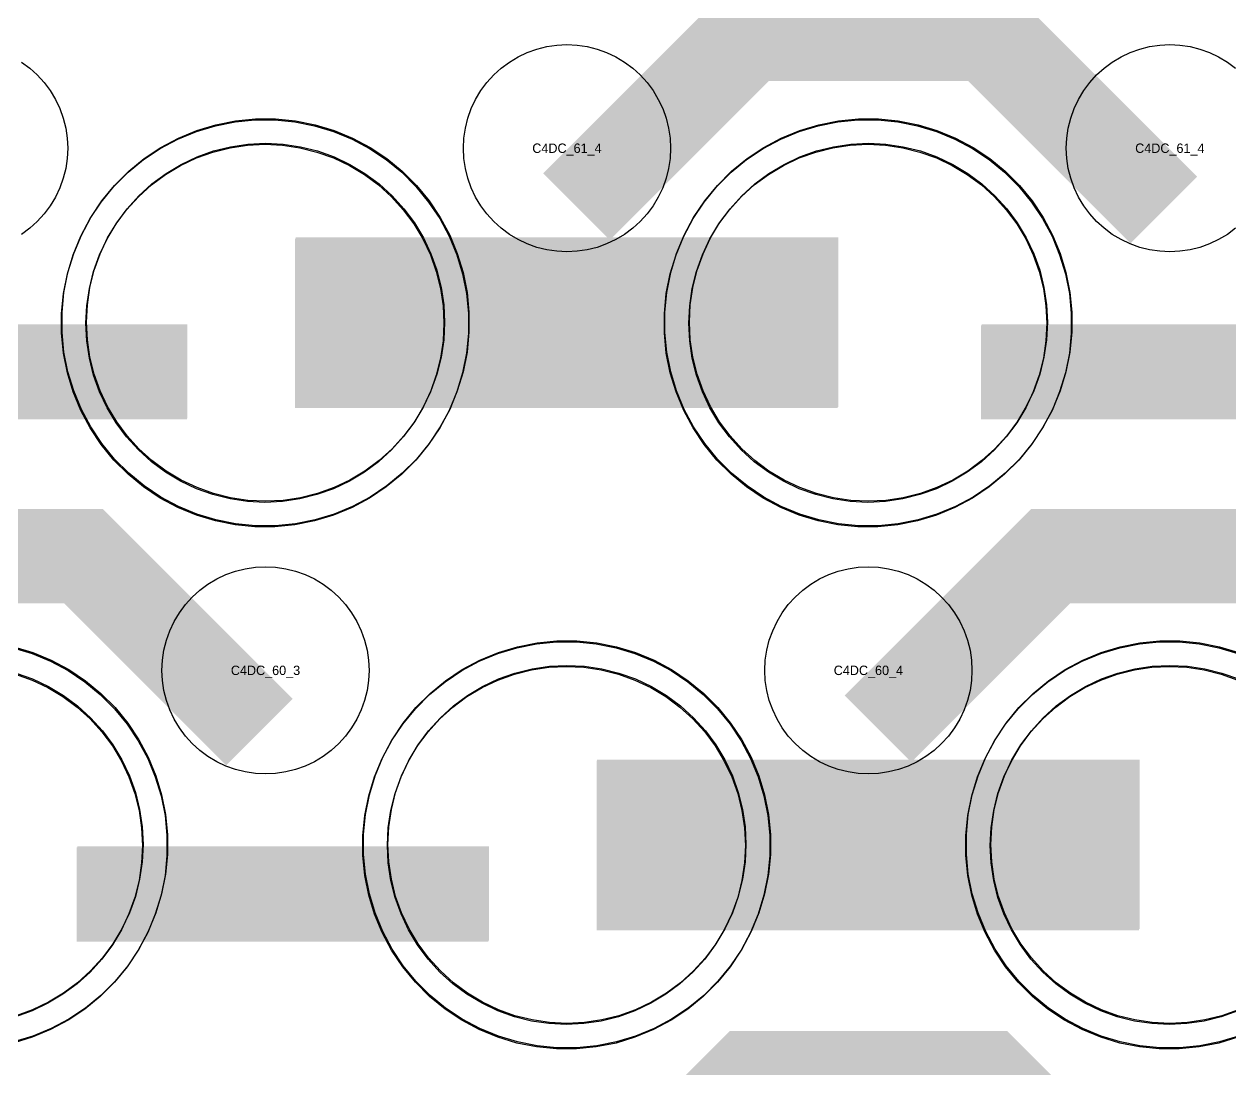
# Model space of a CAD drawing. Extents: x -11880 to 11880, y -14992 to 14992.
# Drawn here: x -10864.1 to -10544.1, y -6585.3 to -6308 of the extents above; entities that cross this region are included whole.
import ezdxf
from ezdxf.enums import TextEntityAlignment as Align

# ---------------------------------------------------------------- set-up
doc = ezdxf.new("R2010")
doc.units = 0
doc.header["$MEASUREMENT"] = 0
for name, color, linetype in [('GDS_775_DT_237', 138, 'CONTINUOUS'), ('RDL1_FS', 34, 'CONTINUOUS'), ('RDL_BS', 160, 'CONTINUOUS')]:
    doc.layers.add(name, color=color, linetype=linetype)

msp = doc.modelspace()

# ---------------------------------------------------------------- linework, layer by layer
at = {"layer": 'RDL1_FS', "color": 241, "true_color": 0xf7abae}
for points in [[(-10800.149, -6434.946), (-10804.806, -6434.717), (-10809.417, -6434.033), (-10813.94, -6432.901), (-10818.33, -6431.329), (-10822.544, -6429.337), (-10826.544, -6426.939), (-10830.289, -6424.161), (-10833.743, -6421.031), (-10836.873, -6417.577), (-10839.651, -6413.832), (-10842.049, -6409.832), (-10844.041, -6405.618), (-10845.613, -6401.228), (-10846.745, -6396.705), (-10847.429, -6392.094), (-10847.658, -6387.437), (-10847.429, -6382.78), (-10846.745, -6378.169), (-10845.613, -6373.646), (-10844.041, -6369.256), (-10842.049, -6365.042), (-10839.651, -6361.042), (-10836.873, -6357.297), (-10833.743, -6353.843), (-10830.289, -6350.713), (-10826.544, -6347.935), (-10822.544, -6345.537), (-10818.33, -6343.545), (-10813.94, -6341.973), (-10809.417, -6340.841), (-10804.806, -6340.157), (-10800.149, -6339.928), (-10795.492, -6340.157), (-10790.881, -6340.841), (-10786.358, -6341.973), (-10781.968, -6343.545), (-10777.754, -6345.537), (-10773.754, -6347.935), (-10770.009, -6350.713), (-10766.555, -6353.843), (-10763.425, -6357.297), (-10760.647, -6361.042), (-10758.249, -6365.042), (-10756.257, -6369.256), (-10754.685, -6373.646), (-10753.553, -6378.169), (-10752.869, -6382.78), (-10752.64, -6387.437), (-10752.869, -6392.094), (-10753.553, -6396.705), (-10754.685, -6401.228), (-10756.257, -6405.618), (-10758.249, -6409.832), (-10760.647, -6413.832), (-10763.425, -6417.577), (-10766.555, -6421.031), (-10770.009, -6424.161), (-10773.754, -6426.939), (-10777.754, -6429.337), (-10781.968, -6431.329), (-10786.358, -6432.901), (-10790.881, -6434.033), (-10795.492, -6434.717)], [(-10640.149, -6434.946), (-10644.806, -6434.717), (-10649.417, -6434.033), (-10653.94, -6432.901), (-10658.33, -6431.329), (-10662.544, -6429.337), (-10666.544, -6426.939), (-10670.289, -6424.161), (-10673.743, -6421.031), (-10676.873, -6417.577), (-10679.651, -6413.832), (-10682.049, -6409.832), (-10684.041, -6405.618), (-10685.613, -6401.228), (-10686.745, -6396.705), (-10687.429, -6392.094), (-10687.658, -6387.437), (-10687.429, -6382.78), (-10686.745, -6378.169), (-10685.613, -6373.646), (-10684.041, -6369.256), (-10682.049, -6365.042), (-10679.651, -6361.042), (-10676.873, -6357.297), (-10673.743, -6353.843), (-10670.289, -6350.713), (-10666.544, -6347.935), (-10662.544, -6345.537), (-10658.33, -6343.545), (-10653.94, -6341.973), (-10649.417, -6340.841), (-10644.806, -6340.157), (-10640.149, -6339.928), (-10635.492, -6340.157), (-10630.881, -6340.841), (-10626.358, -6341.973), (-10621.968, -6343.545), (-10617.754, -6345.537), (-10613.754, -6347.935), (-10610.009, -6350.713), (-10606.555, -6353.843), (-10603.425, -6357.297), (-10600.647, -6361.042), (-10598.249, -6365.042), (-10596.257, -6369.256), (-10594.685, -6373.646), (-10593.553, -6378.169), (-10592.869, -6382.78), (-10592.64, -6387.437), (-10592.869, -6392.094), (-10593.553, -6396.705), (-10594.685, -6401.228), (-10596.257, -6405.618), (-10598.249, -6409.832), (-10600.647, -6413.832), (-10603.425, -6417.577), (-10606.555, -6421.031), (-10610.009, -6424.161), (-10613.754, -6426.939), (-10617.754, -6429.337), (-10621.968, -6431.329), (-10626.358, -6432.901), (-10630.881, -6434.033), (-10635.492, -6434.717)], [(-10720.149, -6573.511), (-10724.806, -6573.282), (-10729.417, -6572.598), (-10733.94, -6571.466), (-10738.33, -6569.894), (-10742.544, -6567.902), (-10746.544, -6565.504), (-10750.289, -6562.726), (-10753.743, -6559.596), (-10756.873, -6556.142), (-10759.651, -6552.397), (-10762.049, -6548.397), (-10764.041, -6544.183), (-10765.613, -6539.793), (-10766.745, -6535.27), (-10767.429, -6530.659), (-10767.658, -6526.002), (-10767.429, -6521.345), (-10766.745, -6516.734), (-10765.613, -6512.211), (-10764.041, -6507.821), (-10762.049, -6503.607), (-10759.651, -6499.607), (-10756.873, -6495.862), (-10753.743, -6492.408), (-10750.289, -6489.278), (-10746.544, -6486.5), (-10742.544, -6484.102), (-10738.33, -6482.11), (-10733.94, -6480.538), (-10729.417, -6479.406), (-10724.806, -6478.722), (-10720.149, -6478.493), (-10715.492, -6478.722), (-10710.881, -6479.406), (-10706.358, -6480.538), (-10701.968, -6482.11), (-10697.754, -6484.102), (-10693.754, -6486.5), (-10690.009, -6489.278), (-10686.555, -6492.408), (-10683.425, -6495.862), (-10680.647, -6499.607), (-10678.249, -6503.607), (-10676.257, -6507.821), (-10674.685, -6512.211), (-10673.553, -6516.734), (-10672.869, -6521.345), (-10672.64, -6526.002), (-10672.869, -6530.659), (-10673.553, -6535.27), (-10674.685, -6539.793), (-10676.257, -6544.183), (-10678.249, -6548.397), (-10680.647, -6552.397), (-10683.425, -6556.142), (-10686.555, -6559.596), (-10690.009, -6562.726), (-10693.754, -6565.504), (-10697.754, -6567.902), (-10701.968, -6569.894), (-10706.358, -6571.466), (-10710.881, -6572.598), (-10715.492, -6573.282)]]:
    msp.add_lwpolyline(points, close=True, dxfattribs=at)
at = {"layer": 'RDL1_FS'}
for points in [[(-10800, -6434.664), (-10804.657, -6434.435), (-10809.268, -6433.751), (-10813.791, -6432.619), (-10818.181, -6431.047), (-10822.395, -6429.055), (-10826.395, -6426.657), (-10830.14, -6423.879), (-10833.594, -6420.749), (-10836.724, -6417.295), (-10839.502, -6413.55), (-10841.9, -6409.55), (-10843.892, -6405.336), (-10845.464, -6400.946), (-10846.596, -6396.423), (-10847.28, -6391.812), (-10847.509, -6387.155), (-10847.28, -6382.498), (-10846.596, -6377.887), (-10845.464, -6373.364), (-10843.892, -6368.974), (-10841.9, -6364.76), (-10839.502, -6360.76), (-10836.724, -6357.015), (-10833.594, -6353.561), (-10830.14, -6350.431), (-10826.395, -6347.653), (-10822.395, -6345.255), (-10818.181, -6343.263), (-10813.791, -6341.691), (-10809.268, -6340.559), (-10804.657, -6339.875), (-10800, -6339.646), (-10795.343, -6339.875), (-10790.732, -6340.559), (-10786.209, -6341.691), (-10781.819, -6343.263), (-10777.605, -6345.255), (-10773.605, -6347.653), (-10769.86, -6350.431), (-10766.406, -6353.561), (-10763.276, -6357.015), (-10760.498, -6360.76), (-10758.1, -6364.76), (-10756.108, -6368.974), (-10754.536, -6373.364), (-10753.404, -6377.887), (-10752.72, -6382.498), (-10752.491, -6387.155), (-10752.72, -6391.812), (-10753.404, -6396.423), (-10754.536, -6400.946), (-10756.108, -6405.336), (-10758.1, -6409.55), (-10760.498, -6413.55), (-10763.276, -6417.295), (-10766.406, -6420.749), (-10769.86, -6423.879), (-10773.605, -6426.657), (-10777.605, -6429.055), (-10781.819, -6431.047), (-10786.209, -6432.619), (-10790.732, -6433.751), (-10795.343, -6434.435)], [(-10640, -6434.664), (-10644.657, -6434.435), (-10649.268, -6433.751), (-10653.791, -6432.619), (-10658.181, -6431.047), (-10662.395, -6429.055), (-10666.395, -6426.657), (-10670.14, -6423.879), (-10673.594, -6420.749), (-10676.724, -6417.295), (-10679.502, -6413.55), (-10681.9, -6409.55), (-10683.892, -6405.336), (-10685.464, -6400.946), (-10686.596, -6396.423), (-10687.28, -6391.812), (-10687.509, -6387.155), (-10687.28, -6382.498), (-10686.596, -6377.887), (-10685.464, -6373.364), (-10683.892, -6368.974), (-10681.9, -6364.76), (-10679.502, -6360.76), (-10676.724, -6357.015), (-10673.594, -6353.561), (-10670.14, -6350.431), (-10666.395, -6347.653), (-10662.395, -6345.255), (-10658.181, -6343.263), (-10653.791, -6341.691), (-10649.268, -6340.559), (-10644.657, -6339.875), (-10640, -6339.646), (-10635.343, -6339.875), (-10630.732, -6340.559), (-10626.209, -6341.691), (-10621.819, -6343.263), (-10617.605, -6345.255), (-10613.605, -6347.653), (-10609.86, -6350.431), (-10606.406, -6353.561), (-10603.276, -6357.015), (-10600.498, -6360.76), (-10598.1, -6364.76), (-10596.108, -6368.974), (-10594.536, -6373.364), (-10593.404, -6377.887), (-10592.72, -6382.498), (-10592.491, -6387.155), (-10592.72, -6391.812), (-10593.404, -6396.423), (-10594.536, -6400.946), (-10596.108, -6405.336), (-10598.1, -6409.55), (-10600.498, -6413.55), (-10603.276, -6417.295), (-10606.406, -6420.749), (-10609.86, -6423.879), (-10613.605, -6426.657), (-10617.605, -6429.055), (-10621.819, -6431.047), (-10626.209, -6432.619), (-10630.732, -6433.751), (-10635.343, -6434.435)], [(-10720, -6573.229), (-10724.657, -6573), (-10729.268, -6572.316), (-10733.791, -6571.184), (-10738.181, -6569.612), (-10742.395, -6567.62), (-10746.395, -6565.222), (-10750.14, -6562.444), (-10753.594, -6559.314), (-10756.724, -6555.86), (-10759.502, -6552.115), (-10761.9, -6548.115), (-10763.892, -6543.901), (-10765.464, -6539.511), (-10766.596, -6534.988), (-10767.28, -6530.377), (-10767.509, -6525.72), (-10767.28, -6521.063), (-10766.596, -6516.452), (-10765.464, -6511.929), (-10763.892, -6507.539), (-10761.9, -6503.325), (-10759.502, -6499.325), (-10756.724, -6495.58), (-10753.594, -6492.126), (-10750.14, -6488.996), (-10746.395, -6486.218), (-10742.395, -6483.82), (-10738.181, -6481.828), (-10733.791, -6480.256), (-10729.268, -6479.124), (-10724.657, -6478.44), (-10720, -6478.211), (-10715.343, -6478.44), (-10710.732, -6479.124), (-10706.209, -6480.256), (-10701.819, -6481.828), (-10697.605, -6483.82), (-10693.605, -6486.218), (-10689.86, -6488.996), (-10686.406, -6492.126), (-10683.276, -6495.58), (-10680.498, -6499.325), (-10678.1, -6503.325), (-10676.108, -6507.539), (-10674.536, -6511.929), (-10673.404, -6516.452), (-10672.72, -6521.063), (-10672.491, -6525.72), (-10672.72, -6530.377), (-10673.404, -6534.988), (-10674.536, -6539.511), (-10676.108, -6543.901), (-10678.1, -6548.115), (-10680.498, -6552.115), (-10683.276, -6555.86), (-10686.406, -6559.314), (-10689.86, -6562.444), (-10693.605, -6565.222), (-10697.605, -6567.62), (-10701.819, -6569.612), (-10706.209, -6571.184), (-10710.732, -6572.316), (-10715.343, -6573)]]:
    msp.add_lwpolyline(points, close=True, dxfattribs=at)
for points in [[(-10791.998, -6387.155, 45, 45, 0), (-10719.998, -6387.155, 45, 45, 0)], [(-10719.998, -6387.155, 45, 45, 0), (-10647.998, -6387.155, 45, 45, 0)], [(-10711.998, -6525.72, 45, 45, 0), (-10639.998, -6525.72, 45, 45, 0)], [(-10639.998, -6525.72, 45, 45, 0), (-10567.998, -6525.72, 45, 45, 0)]]:
    msp.add_lwpolyline(points, format="xyseb", dxfattribs=at)
at = {"layer": 'RDL1_FS', "color": 241, "true_color": 0xf7abae}
for points in [[(-10792.147, -6387.437, 45, 45, 0), (-10720.147, -6387.437, 45, 45, 0)], [(-10720.147, -6387.437, 45, 45, 0), (-10648.147, -6387.437, 45, 45, 0)], [(-10712.147, -6526.002, 45, 45, 0), (-10640.147, -6526.002, 45, 45, 0)], [(-10640.147, -6526.002, 45, 45, 0), (-10568.147, -6526.002, 45, 45, 0)]]:
    msp.add_lwpolyline(points, format="xyseb", dxfattribs=at)
for points in [[(-10541.968, -6569.894), (-10546.358, -6571.466), (-10550.881, -6572.598), (-10555.492, -6573.282), (-10560.149, -6573.511), (-10564.806, -6573.282), (-10569.417, -6572.598), (-10573.94, -6571.466), (-10578.33, -6569.894), (-10582.544, -6567.902), (-10586.544, -6565.504), (-10590.289, -6562.726), (-10593.743, -6559.596), (-10596.873, -6556.142), (-10599.651, -6552.397), (-10602.049, -6548.397), (-10604.041, -6544.183), (-10605.613, -6539.793), (-10606.745, -6535.27), (-10607.429, -6530.659), (-10607.658, -6526.002), (-10607.429, -6521.345), (-10606.745, -6516.734), (-10605.613, -6512.211), (-10604.041, -6507.821), (-10602.049, -6503.607), (-10599.651, -6499.607), (-10596.873, -6495.862), (-10593.743, -6492.408), (-10590.289, -6489.278), (-10586.544, -6486.5), (-10582.544, -6484.102), (-10578.33, -6482.11), (-10573.94, -6480.538), (-10569.417, -6479.406), (-10564.806, -6478.722), (-10560.149, -6478.493), (-10555.492, -6478.722), (-10550.881, -6479.406), (-10546.358, -6480.538), (-10541.968, -6482.11)], [(-10866.358, -6480.538), (-10861.968, -6482.11), (-10857.754, -6484.102), (-10853.754, -6486.5), (-10850.009, -6489.278), (-10846.555, -6492.408), (-10843.425, -6495.862), (-10840.647, -6499.607), (-10838.249, -6503.607), (-10836.257, -6507.821), (-10834.685, -6512.211), (-10833.553, -6516.734), (-10832.869, -6521.345), (-10832.64, -6526.002), (-10832.869, -6530.659), (-10833.553, -6535.27), (-10834.685, -6539.793), (-10836.257, -6544.183), (-10838.249, -6548.397), (-10840.647, -6552.397), (-10843.425, -6556.142), (-10846.555, -6559.596), (-10850.009, -6562.726), (-10853.754, -6565.504), (-10857.754, -6567.902), (-10861.968, -6569.894), (-10866.358, -6571.466)]]:
    msp.add_lwpolyline(points, dxfattribs=at)
at = {"layer": 'RDL1_FS'}
for points in [[(-10541.819, -6569.612), (-10546.209, -6571.184), (-10550.732, -6572.316), (-10555.343, -6573), (-10560, -6573.229), (-10564.657, -6573), (-10569.268, -6572.316), (-10573.791, -6571.184), (-10578.181, -6569.612), (-10582.395, -6567.62), (-10586.395, -6565.222), (-10590.14, -6562.444), (-10593.594, -6559.314), (-10596.724, -6555.86), (-10599.502, -6552.115), (-10601.9, -6548.115), (-10603.892, -6543.901), (-10605.464, -6539.511), (-10606.596, -6534.988), (-10607.28, -6530.377), (-10607.509, -6525.72), (-10607.28, -6521.063), (-10606.596, -6516.452), (-10605.464, -6511.929), (-10603.892, -6507.539), (-10601.9, -6503.325), (-10599.502, -6499.325), (-10596.724, -6495.58), (-10593.594, -6492.126), (-10590.14, -6488.996), (-10586.395, -6486.218), (-10582.395, -6483.82), (-10578.181, -6481.828), (-10573.791, -6480.256), (-10569.268, -6479.124), (-10564.657, -6478.44), (-10560, -6478.211), (-10555.343, -6478.44), (-10550.732, -6479.124), (-10546.209, -6480.256), (-10541.819, -6481.828)], [(-10866.209, -6480.256), (-10861.819, -6481.828), (-10857.605, -6483.82), (-10853.605, -6486.218), (-10849.86, -6488.996), (-10846.406, -6492.126), (-10843.276, -6495.58), (-10840.498, -6499.325), (-10838.1, -6503.325), (-10836.108, -6507.539), (-10834.536, -6511.929), (-10833.404, -6516.452), (-10832.72, -6521.063), (-10832.491, -6525.72), (-10832.72, -6530.377), (-10833.404, -6534.988), (-10834.536, -6539.511), (-10836.108, -6543.901), (-10838.1, -6548.115), (-10840.498, -6552.115), (-10843.276, -6555.86), (-10846.406, -6559.314), (-10849.86, -6562.444), (-10853.605, -6565.222), (-10857.605, -6567.62), (-10861.819, -6569.612), (-10866.209, -6571.184)]]:
    msp.add_lwpolyline(points, dxfattribs=at)
at = {"layer": 'RDL_BS'}
for points in [[(-10717.438, -6356.469, 25, 25, 0), (-10671.623, -6310.654, 25, 25, 0), (-10638.07, -6310.654, 25, 25, 0)], [(-10561.599, -6357.368, 25, 25, 0), (-10608.313, -6310.654, 25, 25, 0), (-10638.071, -6310.654, 25, 25, 0)], [(-10929.984, -6400.168, 25, 25, 0), (-10820.719, -6400.168, 25, 25, 0)], [(-10609.984, -6400.168, 25, 25, 0), (-10500.719, -6400.168, 25, 25, 0)], [(-10801.599, -6495.933, 25, 25, 0), (-10848.313, -6449.219, 25, 25, 0), (-10878.071, -6449.219, 25, 25, 0)], [(-10637.438, -6495.034, 25, 25, 0), (-10591.623, -6449.219, 25, 25, 0), (-10558.07, -6449.219, 25, 25, 0)], [(-10481.599, -6495.933, 25, 25, 0), (-10528.313, -6449.219, 25, 25, 0), (-10558.071, -6449.219, 25, 25, 0)], [(-10849.984, -6538.733, 25, 25, 0), (-10740.719, -6538.733, 25, 25, 0)], [(-10717.438, -6633.599, 25, 25, 0), (-10671.623, -6587.784, 25, 25, 0), (-10638.07, -6587.784, 25, 25, 0)], [(-10561.599, -6634.498, 25, 25, 0), (-10608.313, -6587.784, 25, 25, 0), (-10638.071, -6587.784, 25, 25, 0)]]:
    msp.add_lwpolyline(points, format="xyseb", dxfattribs=at)
for points in [[(-10720, -6368.461), (-10722.693, -6368.329), (-10725.365, -6367.933), (-10727.984, -6367.276), (-10730.519, -6366.369), (-10732.956, -6365.217), (-10735.28, -6363.824), (-10737.443, -6362.221), (-10739.442, -6360.409), (-10741.254, -6358.41), (-10742.857, -6356.247), (-10744.25, -6353.923), (-10745.402, -6351.486), (-10746.309, -6348.951), (-10746.966, -6346.332), (-10747.362, -6343.66), (-10747.494, -6340.967), (-10747.362, -6338.274), (-10746.966, -6335.602), (-10746.309, -6332.983), (-10745.402, -6330.448), (-10744.25, -6328.011), (-10742.857, -6325.687), (-10741.254, -6323.524), (-10739.442, -6321.525), (-10737.443, -6319.713), (-10735.28, -6318.11), (-10732.956, -6316.717), (-10730.519, -6315.565), (-10727.984, -6314.658), (-10725.365, -6314.001), (-10722.693, -6313.605), (-10720, -6313.473), (-10717.307, -6313.605), (-10714.635, -6314.001), (-10712.016, -6314.658), (-10709.481, -6315.565), (-10707.044, -6316.717), (-10704.72, -6318.11), (-10702.557, -6319.713), (-10700.558, -6321.525), (-10698.746, -6323.524), (-10697.143, -6325.687), (-10695.75, -6328.011), (-10694.598, -6330.448), (-10693.691, -6332.983), (-10693.034, -6335.602), (-10692.638, -6338.274), (-10692.506, -6340.967), (-10692.638, -6343.66), (-10693.034, -6346.332), (-10693.691, -6348.951), (-10694.598, -6351.486), (-10695.75, -6353.923), (-10697.143, -6356.247), (-10698.746, -6358.41), (-10700.558, -6360.409), (-10702.557, -6362.221), (-10704.72, -6363.824), (-10707.044, -6365.217), (-10709.481, -6366.369), (-10712.016, -6367.276), (-10714.635, -6367.933), (-10717.307, -6368.329)], [(-10802.644, -6441.155), (-10807.938, -6440.638), (-10813.165, -6439.592), (-10818.205, -6438.061), (-10823.115, -6436.03), (-10827.777, -6433.538), (-10832.191, -6430.591), (-10836.292, -6427.229), (-10840.074, -6423.447), (-10843.436, -6419.346), (-10846.383, -6414.932), (-10848.875, -6410.27), (-10850.906, -6405.36), (-10852.437, -6400.32), (-10853.483, -6395.093), (-10854, -6389.799), (-10854, -6384.511), (-10853.483, -6379.217), (-10852.437, -6373.99), (-10850.906, -6368.95), (-10848.875, -6364.04), (-10846.383, -6359.378), (-10843.436, -6354.964), (-10840.074, -6350.863), (-10836.292, -6347.081), (-10832.191, -6343.719), (-10827.777, -6340.772), (-10823.115, -6338.28), (-10818.205, -6336.249), (-10813.165, -6334.718), (-10807.938, -6333.672), (-10802.644, -6333.155), (-10797.356, -6333.155), (-10792.062, -6333.672), (-10786.835, -6334.718), (-10781.795, -6336.249), (-10776.885, -6338.28), (-10772.223, -6340.772), (-10767.809, -6343.719), (-10763.708, -6347.081), (-10759.926, -6350.863), (-10756.564, -6354.964), (-10753.617, -6359.378), (-10751.125, -6364.04), (-10749.094, -6368.95), (-10747.563, -6373.99), (-10746.517, -6379.217), (-10746, -6384.511), (-10746, -6389.799), (-10746.517, -6395.093), (-10747.563, -6400.32), (-10749.094, -6405.36), (-10751.125, -6410.27), (-10753.617, -6414.932), (-10756.564, -6419.346), (-10759.926, -6423.447), (-10763.708, -6427.229), (-10767.809, -6430.591), (-10772.223, -6433.538), (-10776.885, -6436.03), (-10781.795, -6438.061), (-10786.835, -6439.592), (-10792.062, -6440.638), (-10797.356, -6441.155)], [(-10642.644, -6441.155), (-10647.938, -6440.638), (-10653.165, -6439.592), (-10658.205, -6438.061), (-10663.115, -6436.03), (-10667.777, -6433.538), (-10672.191, -6430.591), (-10676.292, -6427.229), (-10680.074, -6423.447), (-10683.436, -6419.346), (-10686.383, -6414.932), (-10688.875, -6410.27), (-10690.906, -6405.36), (-10692.437, -6400.32), (-10693.483, -6395.093), (-10694, -6389.799), (-10694, -6384.511), (-10693.483, -6379.217), (-10692.437, -6373.99), (-10690.906, -6368.95), (-10688.875, -6364.04), (-10686.383, -6359.378), (-10683.436, -6354.964), (-10680.074, -6350.863), (-10676.292, -6347.081), (-10672.191, -6343.719), (-10667.777, -6340.772), (-10663.115, -6338.28), (-10658.205, -6336.249), (-10653.165, -6334.718), (-10647.938, -6333.672), (-10642.644, -6333.155), (-10637.356, -6333.155), (-10632.062, -6333.672), (-10626.835, -6334.718), (-10621.795, -6336.249), (-10616.885, -6338.28), (-10612.223, -6340.772), (-10607.809, -6343.719), (-10603.708, -6347.081), (-10599.926, -6350.863), (-10596.564, -6354.964), (-10593.617, -6359.378), (-10591.125, -6364.04), (-10589.094, -6368.95), (-10587.563, -6373.99), (-10586.517, -6379.217), (-10586, -6384.511), (-10586, -6389.799), (-10586.517, -6395.093), (-10587.563, -6400.32), (-10589.094, -6405.36), (-10591.125, -6410.27), (-10593.617, -6414.932), (-10596.564, -6419.346), (-10599.926, -6423.447), (-10603.708, -6427.229), (-10607.809, -6430.591), (-10612.223, -6433.538), (-10616.885, -6436.03), (-10621.795, -6438.061), (-10626.835, -6439.592), (-10632.062, -6440.638), (-10637.356, -6441.155)], [(-10800, -6507.026), (-10802.693, -6506.894), (-10805.365, -6506.498), (-10807.984, -6505.841), (-10810.519, -6504.934), (-10812.956, -6503.782), (-10815.28, -6502.389), (-10817.443, -6500.786), (-10819.442, -6498.974), (-10821.254, -6496.975), (-10822.857, -6494.812), (-10824.25, -6492.488), (-10825.402, -6490.051), (-10826.309, -6487.516), (-10826.966, -6484.897), (-10827.362, -6482.225), (-10827.494, -6479.532), (-10827.362, -6476.839), (-10826.966, -6474.167), (-10826.309, -6471.548), (-10825.402, -6469.013), (-10824.25, -6466.576), (-10822.857, -6464.252), (-10821.254, -6462.089), (-10819.442, -6460.09), (-10817.443, -6458.278), (-10815.28, -6456.675), (-10812.956, -6455.282), (-10810.519, -6454.13), (-10807.984, -6453.223), (-10805.365, -6452.566), (-10802.693, -6452.17), (-10800, -6452.038), (-10797.307, -6452.17), (-10794.635, -6452.566), (-10792.016, -6453.223), (-10789.481, -6454.13), (-10787.044, -6455.282), (-10784.72, -6456.675), (-10782.557, -6458.278), (-10780.558, -6460.09), (-10778.746, -6462.089), (-10777.143, -6464.252), (-10775.75, -6466.576), (-10774.598, -6469.013), (-10773.691, -6471.548), (-10773.034, -6474.167), (-10772.638, -6476.839), (-10772.506, -6479.532), (-10772.638, -6482.225), (-10773.034, -6484.897), (-10773.691, -6487.516), (-10774.598, -6490.051), (-10775.75, -6492.488), (-10777.143, -6494.812), (-10778.746, -6496.975), (-10780.558, -6498.974), (-10782.557, -6500.786), (-10784.72, -6502.389), (-10787.044, -6503.782), (-10789.481, -6504.934), (-10792.016, -6505.841), (-10794.635, -6506.498), (-10797.307, -6506.894)], [(-10640, -6507.026), (-10642.693, -6506.894), (-10645.365, -6506.498), (-10647.984, -6505.841), (-10650.519, -6504.934), (-10652.956, -6503.782), (-10655.28, -6502.389), (-10657.443, -6500.786), (-10659.442, -6498.974), (-10661.254, -6496.975), (-10662.857, -6494.812), (-10664.25, -6492.488), (-10665.402, -6490.051), (-10666.309, -6487.516), (-10666.966, -6484.897), (-10667.362, -6482.225), (-10667.494, -6479.532), (-10667.362, -6476.839), (-10666.966, -6474.167), (-10666.309, -6471.548), (-10665.402, -6469.013), (-10664.25, -6466.576), (-10662.857, -6464.252), (-10661.254, -6462.089), (-10659.442, -6460.09), (-10657.443, -6458.278), (-10655.28, -6456.675), (-10652.956, -6455.282), (-10650.519, -6454.13), (-10647.984, -6453.223), (-10645.365, -6452.566), (-10642.693, -6452.17), (-10640, -6452.038), (-10637.307, -6452.17), (-10634.635, -6452.566), (-10632.016, -6453.223), (-10629.481, -6454.13), (-10627.044, -6455.282), (-10624.72, -6456.675), (-10622.557, -6458.278), (-10620.558, -6460.09), (-10618.746, -6462.089), (-10617.143, -6464.252), (-10615.75, -6466.576), (-10614.598, -6469.013), (-10613.691, -6471.548), (-10613.034, -6474.167), (-10612.638, -6476.839), (-10612.506, -6479.532), (-10612.638, -6482.225), (-10613.034, -6484.897), (-10613.691, -6487.516), (-10614.598, -6490.051), (-10615.75, -6492.488), (-10617.143, -6494.812), (-10618.746, -6496.975), (-10620.558, -6498.974), (-10622.557, -6500.786), (-10624.72, -6502.389), (-10627.044, -6503.782), (-10629.481, -6504.934), (-10632.016, -6505.841), (-10634.635, -6506.498), (-10637.307, -6506.894)], [(-10722.644, -6579.72), (-10727.938, -6579.203), (-10733.165, -6578.157), (-10738.205, -6576.626), (-10743.115, -6574.595), (-10747.777, -6572.103), (-10752.191, -6569.156), (-10756.292, -6565.794), (-10760.074, -6562.012), (-10763.436, -6557.911), (-10766.383, -6553.497), (-10768.875, -6548.835), (-10770.906, -6543.925), (-10772.437, -6538.885), (-10773.483, -6533.658), (-10774, -6528.364), (-10774, -6523.076), (-10773.483, -6517.782), (-10772.437, -6512.555), (-10770.906, -6507.515), (-10768.875, -6502.605), (-10766.383, -6497.943), (-10763.436, -6493.529), (-10760.074, -6489.428), (-10756.292, -6485.646), (-10752.191, -6482.284), (-10747.777, -6479.337), (-10743.115, -6476.845), (-10738.205, -6474.814), (-10733.165, -6473.283), (-10727.938, -6472.237), (-10722.644, -6471.72), (-10717.356, -6471.72), (-10712.062, -6472.237), (-10706.835, -6473.283), (-10701.795, -6474.814), (-10696.885, -6476.845), (-10692.223, -6479.337), (-10687.809, -6482.284), (-10683.708, -6485.646), (-10679.926, -6489.428), (-10676.564, -6493.529), (-10673.617, -6497.943), (-10671.125, -6502.605), (-10669.094, -6507.515), (-10667.563, -6512.555), (-10666.517, -6517.782), (-10666, -6523.076), (-10666, -6528.364), (-10666.517, -6533.658), (-10667.563, -6538.885), (-10669.094, -6543.925), (-10671.125, -6548.835), (-10673.617, -6553.497), (-10676.564, -6557.911), (-10679.926, -6562.012), (-10683.708, -6565.794), (-10687.809, -6569.156), (-10692.223, -6572.103), (-10696.885, -6574.595), (-10701.795, -6576.626), (-10706.835, -6578.157), (-10712.062, -6579.203), (-10717.356, -6579.72)]]:
    msp.add_lwpolyline(points, close=True, dxfattribs=at)
for points in [[(-10542.557, -6362.221), (-10544.72, -6363.824), (-10547.044, -6365.217), (-10549.481, -6366.369), (-10552.016, -6367.276), (-10554.635, -6367.933), (-10557.307, -6368.329), (-10560, -6368.461), (-10562.693, -6368.329), (-10565.365, -6367.933), (-10567.984, -6367.276), (-10570.519, -6366.369), (-10572.956, -6365.217), (-10575.28, -6363.824), (-10577.443, -6362.221), (-10579.442, -6360.409), (-10581.254, -6358.41), (-10582.857, -6356.247), (-10584.25, -6353.923), (-10585.402, -6351.486), (-10586.309, -6348.951), (-10586.966, -6346.332), (-10587.362, -6343.66), (-10587.494, -6340.967), (-10587.362, -6338.274), (-10586.966, -6335.602), (-10586.309, -6332.983), (-10585.402, -6330.448), (-10584.25, -6328.011), (-10582.857, -6325.687), (-10581.254, -6323.524), (-10579.442, -6321.525), (-10577.443, -6319.713), (-10575.28, -6318.11), (-10572.956, -6316.717), (-10570.519, -6315.565), (-10567.984, -6314.658), (-10565.365, -6314.001), (-10562.693, -6313.605), (-10560, -6313.473), (-10557.307, -6313.605), (-10554.635, -6314.001), (-10552.016, -6314.658), (-10549.481, -6315.565), (-10547.044, -6316.717), (-10544.72, -6318.11), (-10542.557, -6319.713)], [(-10864.72, -6318.11), (-10862.557, -6319.713), (-10860.558, -6321.525), (-10858.746, -6323.524), (-10857.143, -6325.687), (-10855.75, -6328.011), (-10854.598, -6330.448), (-10853.691, -6332.983), (-10853.034, -6335.602), (-10852.638, -6338.274), (-10852.506, -6340.967), (-10852.638, -6343.66), (-10853.034, -6346.332), (-10853.691, -6348.951), (-10854.598, -6351.486), (-10855.75, -6353.923), (-10857.143, -6356.247), (-10858.746, -6358.41), (-10860.558, -6360.409), (-10862.557, -6362.221), (-10864.72, -6363.824)], [(-10866.835, -6473.283), (-10861.795, -6474.814), (-10856.885, -6476.845), (-10852.223, -6479.337), (-10847.809, -6482.284), (-10843.708, -6485.646), (-10839.926, -6489.428), (-10836.564, -6493.529), (-10833.617, -6497.943), (-10831.125, -6502.605), (-10829.094, -6507.515), (-10827.563, -6512.555), (-10826.517, -6517.782), (-10826, -6523.076), (-10826, -6528.364), (-10826.517, -6533.658), (-10827.563, -6538.885), (-10829.094, -6543.925), (-10831.125, -6548.835), (-10833.617, -6553.497), (-10836.564, -6557.911), (-10839.926, -6562.012), (-10843.708, -6565.794), (-10847.809, -6569.156), (-10852.223, -6572.103), (-10856.885, -6574.595), (-10861.795, -6576.626), (-10866.835, -6578.157)], [(-10541.795, -6576.626), (-10546.835, -6578.157), (-10552.062, -6579.203), (-10557.356, -6579.72), (-10562.644, -6579.72), (-10567.938, -6579.203), (-10573.165, -6578.157), (-10578.205, -6576.626), (-10583.115, -6574.595), (-10587.777, -6572.103), (-10592.191, -6569.156), (-10596.292, -6565.794), (-10600.074, -6562.012), (-10603.436, -6557.911), (-10606.383, -6553.497), (-10608.875, -6548.835), (-10610.906, -6543.925), (-10612.437, -6538.885), (-10613.483, -6533.658), (-10614, -6528.364), (-10614, -6523.076), (-10613.483, -6517.782), (-10612.437, -6512.555), (-10610.906, -6507.515), (-10608.875, -6502.605), (-10606.383, -6497.943), (-10603.436, -6493.529), (-10600.074, -6489.428), (-10596.292, -6485.646), (-10592.191, -6482.284), (-10587.777, -6479.337), (-10583.115, -6476.845), (-10578.205, -6474.814), (-10573.165, -6473.283), (-10567.938, -6472.237), (-10562.644, -6471.72), (-10557.356, -6471.72), (-10552.062, -6472.237), (-10546.835, -6473.283), (-10541.795, -6474.814)]]:
    msp.add_lwpolyline(points, dxfattribs=at)
at = {"layer": 'RDL_BS', "color": 241, "true_color": 0xf7abae}
for points in [[(-10802.793, -6441.437), (-10808.087, -6440.92), (-10813.314, -6439.874), (-10818.354, -6438.343), (-10823.264, -6436.312), (-10827.926, -6433.82), (-10832.34, -6430.873), (-10836.441, -6427.511), (-10840.223, -6423.729), (-10843.585, -6419.628), (-10846.532, -6415.214), (-10849.024, -6410.552), (-10851.055, -6405.642), (-10852.586, -6400.602), (-10853.632, -6395.375), (-10854.149, -6390.081), (-10854.149, -6384.793), (-10853.632, -6379.499), (-10852.586, -6374.272), (-10851.055, -6369.232), (-10849.024, -6364.322), (-10846.532, -6359.66), (-10843.585, -6355.246), (-10840.223, -6351.145), (-10836.441, -6347.363), (-10832.34, -6344.001), (-10827.926, -6341.054), (-10823.264, -6338.562), (-10818.354, -6336.531), (-10813.314, -6335), (-10808.087, -6333.954), (-10802.793, -6333.437), (-10797.505, -6333.437), (-10792.211, -6333.954), (-10786.984, -6335), (-10781.944, -6336.531), (-10777.034, -6338.562), (-10772.372, -6341.054), (-10767.958, -6344.001), (-10763.857, -6347.363), (-10760.075, -6351.145), (-10756.713, -6355.246), (-10753.766, -6359.66), (-10751.274, -6364.322), (-10749.243, -6369.232), (-10747.712, -6374.272), (-10746.666, -6379.499), (-10746.149, -6384.793), (-10746.149, -6390.081), (-10746.666, -6395.375), (-10747.712, -6400.602), (-10749.243, -6405.642), (-10751.274, -6410.552), (-10753.766, -6415.214), (-10756.713, -6419.628), (-10760.075, -6423.729), (-10763.857, -6427.511), (-10767.958, -6430.873), (-10772.372, -6433.82), (-10777.034, -6436.312), (-10781.944, -6438.343), (-10786.984, -6439.874), (-10792.211, -6440.92), (-10797.505, -6441.437)], [(-10642.793, -6441.437), (-10648.087, -6440.92), (-10653.314, -6439.874), (-10658.354, -6438.343), (-10663.264, -6436.312), (-10667.926, -6433.82), (-10672.34, -6430.873), (-10676.441, -6427.511), (-10680.223, -6423.729), (-10683.585, -6419.628), (-10686.532, -6415.214), (-10689.024, -6410.552), (-10691.055, -6405.642), (-10692.586, -6400.602), (-10693.632, -6395.375), (-10694.149, -6390.081), (-10694.149, -6384.793), (-10693.632, -6379.499), (-10692.586, -6374.272), (-10691.055, -6369.232), (-10689.024, -6364.322), (-10686.532, -6359.66), (-10683.585, -6355.246), (-10680.223, -6351.145), (-10676.441, -6347.363), (-10672.34, -6344.001), (-10667.926, -6341.054), (-10663.264, -6338.562), (-10658.354, -6336.531), (-10653.314, -6335), (-10648.087, -6333.954), (-10642.793, -6333.437), (-10637.505, -6333.437), (-10632.211, -6333.954), (-10626.984, -6335), (-10621.944, -6336.531), (-10617.034, -6338.562), (-10612.372, -6341.054), (-10607.958, -6344.001), (-10603.857, -6347.363), (-10600.075, -6351.145), (-10596.713, -6355.246), (-10593.766, -6359.66), (-10591.274, -6364.322), (-10589.243, -6369.232), (-10587.712, -6374.272), (-10586.666, -6379.499), (-10586.149, -6384.793), (-10586.149, -6390.081), (-10586.666, -6395.375), (-10587.712, -6400.602), (-10589.243, -6405.642), (-10591.274, -6410.552), (-10593.766, -6415.214), (-10596.713, -6419.628), (-10600.075, -6423.729), (-10603.857, -6427.511), (-10607.958, -6430.873), (-10612.372, -6433.82), (-10617.034, -6436.312), (-10621.944, -6438.343), (-10626.984, -6439.874), (-10632.211, -6440.92), (-10637.505, -6441.437)], [(-10722.793, -6580.002), (-10728.087, -6579.485), (-10733.314, -6578.439), (-10738.354, -6576.908), (-10743.264, -6574.877), (-10747.926, -6572.385), (-10752.34, -6569.438), (-10756.441, -6566.076), (-10760.223, -6562.294), (-10763.585, -6558.193), (-10766.532, -6553.779), (-10769.024, -6549.117), (-10771.055, -6544.207), (-10772.586, -6539.167), (-10773.632, -6533.94), (-10774.149, -6528.646), (-10774.149, -6523.358), (-10773.632, -6518.064), (-10772.586, -6512.837), (-10771.055, -6507.797), (-10769.024, -6502.887), (-10766.532, -6498.225), (-10763.585, -6493.811), (-10760.223, -6489.71), (-10756.441, -6485.928), (-10752.34, -6482.566), (-10747.926, -6479.619), (-10743.264, -6477.127), (-10738.354, -6475.096), (-10733.314, -6473.565), (-10728.087, -6472.519), (-10722.793, -6472.002), (-10717.505, -6472.002), (-10712.211, -6472.519), (-10706.984, -6473.565), (-10701.944, -6475.096), (-10697.034, -6477.127), (-10692.372, -6479.619), (-10687.958, -6482.566), (-10683.857, -6485.928), (-10680.075, -6489.71), (-10676.713, -6493.811), (-10673.766, -6498.225), (-10671.274, -6502.887), (-10669.243, -6507.797), (-10667.712, -6512.837), (-10666.666, -6518.064), (-10666.149, -6523.358), (-10666.149, -6528.646), (-10666.666, -6533.94), (-10667.712, -6539.167), (-10669.243, -6544.207), (-10671.274, -6549.117), (-10673.766, -6553.779), (-10676.713, -6558.193), (-10680.075, -6562.294), (-10683.857, -6566.076), (-10687.958, -6569.438), (-10692.372, -6572.385), (-10697.034, -6574.877), (-10701.944, -6576.908), (-10706.984, -6578.439), (-10712.211, -6579.485), (-10717.505, -6580.002)]]:
    msp.add_lwpolyline(points, close=True, dxfattribs=at)
for points in [[(-10930.133, -6400.45, 25, 25, 0), (-10820.868, -6400.45, 25, 25, 0)], [(-10610.133, -6400.45, 25, 25, 0), (-10500.868, -6400.45, 25, 25, 0)], [(-10850.133, -6539.015, 25, 25, 0), (-10740.868, -6539.015, 25, 25, 0)]]:
    msp.add_lwpolyline(points, format="xyseb", dxfattribs=at)
for points in [[(-10866.984, -6473.565), (-10861.944, -6475.096), (-10857.034, -6477.127), (-10852.372, -6479.619), (-10847.958, -6482.566), (-10843.857, -6485.928), (-10840.075, -6489.71), (-10836.713, -6493.811), (-10833.766, -6498.225), (-10831.274, -6502.887), (-10829.243, -6507.797), (-10827.712, -6512.837), (-10826.666, -6518.064), (-10826.149, -6523.358), (-10826.149, -6528.646), (-10826.666, -6533.94), (-10827.712, -6539.167), (-10829.243, -6544.207), (-10831.274, -6549.117), (-10833.766, -6553.779), (-10836.713, -6558.193), (-10840.075, -6562.294), (-10843.857, -6566.076), (-10847.958, -6569.438), (-10852.372, -6572.385), (-10857.034, -6574.877), (-10861.944, -6576.908), (-10866.984, -6578.439)], [(-10541.944, -6576.908), (-10546.984, -6578.439), (-10552.211, -6579.485), (-10557.505, -6580.002), (-10562.793, -6580.002), (-10568.087, -6579.485), (-10573.314, -6578.439), (-10578.354, -6576.908), (-10583.264, -6574.877), (-10587.926, -6572.385), (-10592.34, -6569.438), (-10596.441, -6566.076), (-10600.223, -6562.294), (-10603.585, -6558.193), (-10606.532, -6553.779), (-10609.024, -6549.117), (-10611.055, -6544.207), (-10612.586, -6539.167), (-10613.632, -6533.94), (-10614.149, -6528.646), (-10614.149, -6523.358), (-10613.632, -6518.064), (-10612.586, -6512.837), (-10611.055, -6507.797), (-10609.024, -6502.887), (-10606.532, -6498.225), (-10603.585, -6493.811), (-10600.223, -6489.71), (-10596.441, -6485.928), (-10592.34, -6482.566), (-10587.926, -6479.619), (-10583.264, -6477.127), (-10578.354, -6475.096), (-10573.314, -6473.565), (-10568.087, -6472.519), (-10562.793, -6472.002), (-10557.505, -6472.002), (-10552.211, -6472.519), (-10546.984, -6473.565), (-10541.944, -6475.096)]]:
    msp.add_lwpolyline(points, dxfattribs=at)

# ---------------------------------------------------------------- texts
at = {"layer": 'GDS_775_DT_237'}
for s, p in [('C4DC_61_4', (-10720, -6340.967)), ('C4DC_61_4', (-10720, -6340.967)), ('C4DC_61_4', (-10560, -6340.967)), ('C4DC_61_4', (-10560, -6340.967)), ('C4DC_60_3', (-10800, -6479.532)), ('C4DC_60_3', (-10800, -6479.532)), ('C4DC_60_4', (-10640, -6479.532)), ('C4DC_60_4', (-10640, -6479.532))]:
    msp.add_text(s, height=2.5, dxfattribs=at).set_placement(p, align=Align.MIDDLE_CENTER)

doc.saveas('drawing.dxf')
